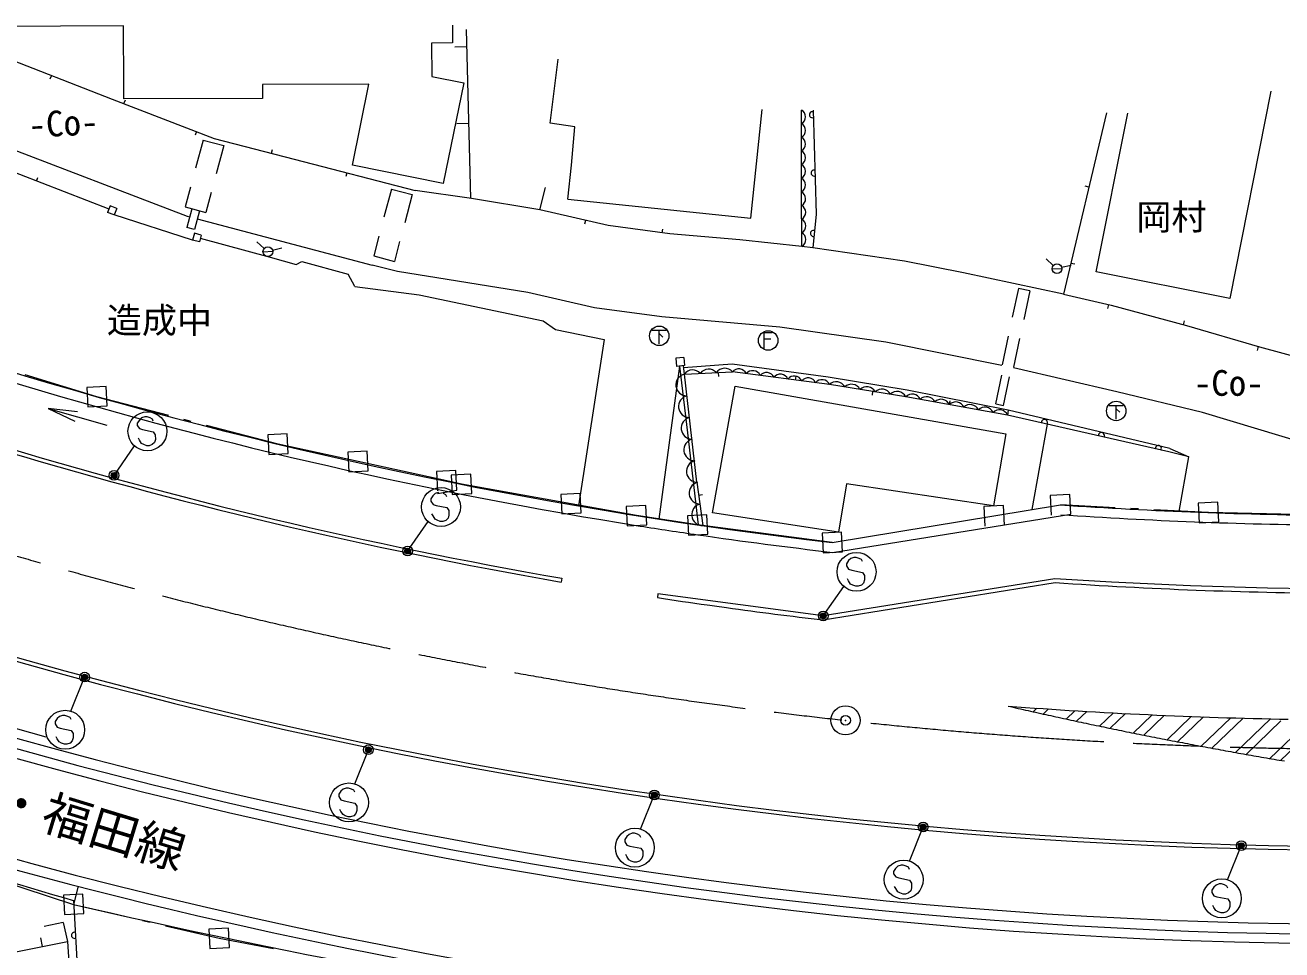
# Model space of a CAD drawing. Units: millimetres, scale not verified. Extents: x 40000 to 680000, y 20000 to 380000.
# Drawn here: x 207723 to 272276, y 248878 to 296378 of the extents above; entities that cross this region are included whole.
import ezdxf
from ezdxf.enums import TextEntityAlignment as Align

# ---------------------------------------------------------------- set-up
doc = ezdxf.new("R2010")
doc.units = ezdxf.units.MM
doc.header["$LTSCALE"] = 1000
doc.header["$PDMODE"] = 32
doc.header["$PDSIZE"] = 500
doc.linetypes.add('CHAIN', pattern=[18.5, 12, -1.5, 3.5, -1.5])
for name, color, linetype, lineweight in [('M-BGD', 7, 'Continuous', 13), ('M-BMK', 2, 'CHAIN', 13), ('M-BMK-ROW', 30, 'Continuous', 13), ('M-BMK-SRVR', 3, 'Continuous', 13), ('M-STR-STRC', 7, 'Continuous', 13), ('M-STR-STRD', 7, 'Continuous', 13)]:
    doc.layers.add(name, color=color, linetype=linetype, lineweight=lineweight)
doc.layers.add('M-BGD-HTXT', color=7, linetype='Continuous')
doc.styles.add('ＭＳ ゴシック', font='')
doc.styles.get('ＭＳ ゴシック').set_extended_font_data('MS Gothic')

msp = doc.modelspace()

# ---------------------------------------------------------------- linework, layer by layer
at = {"layer": 'M-BGD'}
for p, q in [((212779, 296334), (206157, 296310)), ((212789, 293301), (212779, 296334)), ((229669, 296378), (229673, 295461)), ((230370, 296152), (230599, 287475)), ((205789, 295065), (212194, 292582)), ((229673, 295461), (228602, 295457)), ((228602, 295457), (228608, 293742)), ((230389, 295256), (229797, 295240)), ((234689, 291339), (235106, 294622)), ((209070, 293793), (208998, 293606)), ((228608, 293742), (230250, 293408)), ((212792, 292584), (212789, 293301)), ((225378, 293346), (219920, 293326)), ((219920, 293326), (219923, 292610)), ((224533, 289190), (225377, 293345)), ((230250, 293408), (229200, 288242)), ((212194, 292582), (217431, 290563)), ((219923, 292610), (212792, 292584)), ((212801, 292349), (212873, 292535)), ((271712, 292987), (269597, 282340)), ((244999, 286454), (245586, 292038)), ((247610, 287819), (247604, 292018)), ((248197, 292012), (248361, 286670)), ((263261, 291865), (261066, 282565)), ((262740, 283701), (264359, 291854)), ((204029, 291171), (216047, 286557)), ((230493, 291330), (229901, 291314)), ((235957, 291158), (234689, 291339)), ((235781, 289179), (235957, 291158)), ((216533, 290910), (216461, 290723)), ((217431, 290563), (221541, 289495)), ((216864, 290474), (216475, 289025)), ((216864, 290474), (217927, 290189)), ((217927, 290189), (217538, 288740)), ((220371, 289799), (220421, 289993)), ((212031, 286922), (204955, 289663)), ((221541, 289495), (227758, 287889)), ((208301, 288367), (208373, 288553)), ((224243, 288797), (224193, 288603)), ((229200, 288242), (224533, 289190)), ((235599, 287442), (235781, 289179)), ((216216, 288059), (215943, 287040)), ((226543, 287958), (226156, 286508)), ((226543, 287958), (227606, 287674)), ((234161, 286885), (234451, 288037)), ((262361, 288052), (262166, 288098)), ((217279, 287774), (217006, 286755)), ((227606, 287674), (227219, 286225)), ((230652, 287467), (227758, 287889)), ((234161, 286885), (230652, 287467)), ((235599, 287442), (244999, 286454)), ((247626, 285013), (247610, 287819)), ((212090, 287098), (211958, 286759)), ((212296, 286628), (211958, 286759)), ((212428, 286966), (212090, 287098)), ((212428, 286966), (212296, 286628)), ((216322, 285336), (212296, 286628)), ((215943, 287040), (217006, 286755)), ((216291, 286947), (216032, 285981)), ((216677, 286844), (216418, 285878)), ((237670, 286083), (234161, 286885)), ((248361, 286670), (248180, 284935)), ((216418, 285878), (216032, 285981)), ((216047, 286557), (216177, 286523)), ((216564, 286421), (225551, 284056)), ((236501, 286350), (236456, 286155)), ((240844, 285652), (237670, 286083)), ((216415, 285687), (216322, 285336)), ((216672, 285243), (216322, 285336)), ((216766, 285594), (216415, 285687)), ((216766, 285594), (216672, 285243)), ((216722, 285431), (220302, 284453)), ((225898, 285542), (225626, 284523)), ((240445, 285706), (240472, 285904)), ((244429, 285344), (240844, 285652)), ((247626, 285013), (244429, 285344)), ((220003, 284911), (219632, 285246)), ((219942, 284733), (220441, 284759)), ((220429, 284825), (220916, 284935)), ((226961, 285259), (226689, 284240)), ((248180, 284935), (247626, 285013)), ((252897, 284258), (248180, 284935)), ((220302, 284453), (221647, 284091)), ((221647, 284091), (221935, 284230)), ((221935, 284230), (224316, 283591)), ((226855, 283722), (225551, 284056)), ((225626, 284523), (226689, 284240)), ((255921, 283661), (252897, 284258)), ((260536, 284031), (260165, 284366)), ((260961, 283945), (261449, 284055)), ((261442, 284159), (261637, 284113)), ((224650, 282957), (224316, 283591)), ((233549, 282636), (226855, 283722)), ((261066, 282565), (255921, 283661)), ((260474, 283854), (260974, 283879)), ((269597, 282340), (262740, 283701)), ((224650, 282957), (227961, 282526)), ((258744, 282847), (258430, 281381)), ((259330, 282722), (258744, 282847)), ((227961, 282526), (234339, 281185)), ((236965, 281857), (233549, 282636)), ((259330, 282722), (259017, 281255)), ((261066, 282565), (263511, 281988)), ((240429, 281395), (236965, 281857)), ((263365, 282022), (263319, 281828)), ((263511, 281988), (267371, 280953)), ((234339, 281185), (234964, 280738)), ((246487, 280859), (240429, 281395)), ((251931, 280095), (246487, 280859)), ((267229, 280991), (267281, 281185)), ((267371, 280953), (271128, 279846)), ((234964, 280738), (237468, 280236)), ((237468, 280236), (236152, 271678)), ((239928, 280701), (240650, 280701)), ((240289, 280005), (240289, 280701)), ((240289, 280535), (240473, 280351)), ((245681, 279783), (245681, 280582)), ((245681, 280582), (246098, 280582)), ((245681, 280259), (246034, 280259)), ((258221, 280403), (257908, 278936)), ((258808, 280277), (258495, 278810)), ((257900, 278900), (251931, 280095)), ((271067, 279864), (271011, 279672)), ((271128, 279846), (274660, 278888)), ((241560, 279304), (241145, 279264)), ((241145, 279264), (241185, 278848)), ((241600, 278888), (241185, 278848)), ((241584, 278449), (241534, 278882)), ((244047, 278958), (241548, 278767)), ((241560, 279304), (241600, 278888)), ((248967, 278297), (244047, 278958)), ((241335, 278863), (240275, 271005)), ((241335, 278863), (241739, 275434)), ((241584, 278449), (244051, 278570)), ((241963, 275152), (241584, 278449)), ((243329, 278534), (243339, 278335)), ((249038, 277918), (244051, 278570)), ((247300, 278145), (247326, 278343)), ((253022, 277620), (248967, 278297)), ((257580, 276923), (257887, 278391)), ((257972, 276839), (258285, 278306)), ((263804, 277537), (258487, 278774)), ((243034, 271318), (244189, 277835)), ((244189, 277835), (258103, 275386)), ((252955, 277292), (249038, 277918)), ((258214, 276600), (253022, 277620)), ((251257, 277563), (251226, 277366)), ((258187, 276347), (252955, 277292)), ((255199, 276887), (255235, 277084)), ((268207, 276485), (263804, 277537)), ((208901, 276681), (211925, 275835)), ((257580, 276923), (257972, 276839)), ((258214, 276600), (258187, 276347)), ((266471, 274460), (258187, 276347)), ((266526, 274636), (258214, 276600)), ((263402, 276842), (264124, 276842)), ((263767, 276146), (263763, 276842)), ((263763, 276676), (263947, 276492)), ((276271, 274030), (268207, 276485)), ((241841, 276210), (241643, 276187)), ((260217, 275885), (259440, 271493)), ((241739, 275434), (242296, 270702)), ((242231, 272899), (241963, 275152)), ((258103, 275386), (257456, 271688)), ((267503, 274211), (266471, 274460)), ((266526, 274636), (267503, 274211)), ((267009, 271399), (267503, 274211)), ((242231, 272899), (242528, 270669)), ((249916, 272824), (249495, 270339)), ((257456, 271688), (249916, 272824)), ((242309, 272237), (242508, 272261)), ((249495, 270339), (243034, 271318)), ((249181, 269801), (260903, 271735)), ((249194, 269296), (261429, 271262)), ((235296, 267969), (235262, 267772)), ((260622, 267944), (248717, 266030)), ((263524, 267765), (260622, 267944)), ((248720, 265828), (260632, 267743)), ((267586, 267572), (263524, 267765)), ((271534, 267451), (267586, 267572)), ((275163, 267395), (271534, 267451)), ((240227, 267168), (240201, 266970)), ((248717, 266030), (240227, 267168)), ((205755, 260669), (208779, 259824)), ((210454, 252145), (210212, 251211)), ((210200, 251416), (211342, 231447)), ((209675, 250281), (208695, 250084)), ((209675, 250281), (209901, 249302)), ((192080, 245803), (209901, 249302)), ((208612, 249049), (208524, 249499)), ((209901, 249302), (210977, 231561))]:
    msp.add_line(p, q, dxfattribs=at)
msp.add_lwpolyline([(210413, 276518), (208901, 276681), (210278, 276036)], dxfattribs=at)
for centre, radius in [((220191, 284746), 250), ((260724, 283867), 250), ((240293, 280418), 500), ((245890, 280178), 500), ((263767, 276559), 500)]:
    msp.add_circle(centre, radius, dxfattribs=at)
for centre, radius, start, end in [((277014, 509188), 241000, 243.20848, 263.36831), ((247398, 291669), 406, 300.59368, 59.30743), ((248161, 291777), 156, 75.49079, 288.01119), ((247399, 290969), 406, 300.59368, 59.57321), ((247400, 290269), 406, 300.59368, 59.57321), ((247401, 289569), 406, 300.59368, 59.57321), ((277014, 509188), 241500, 245.56748, 261.01788), ((247402, 288869), 406, 300.59368, 59.57321), ((248252, 288779), 156, 75.49079, 288.01119), ((247403, 288169), 406, 300.59368, 59.57321), ((247406, 287462), 406, 300.83373, 59.81325), ((247410, 286762), 406, 300.83373, 59.81325), ((247414, 286062), 406, 300.83373, 59.81325), ((277014, 509188), 244800, 246.02844, 260.18809), ((247418, 285362), 406, 300.83373, 59.81325), ((248213, 285680), 156, 67.7825, 280.30291), ((277014, 509188), 245000, 246.02844, 260.18809), ((241714, 277901), 563, 103.37679, 270.45868), ((242011, 278146), 524, 40.98315, 144.64717), ((242833, 278186), 524, 40.98315, 144.64717), ((243656, 278227), 524, 40.98315, 144.64717), ((244378, 278303), 423, 24.34738, 140.75586), ((245091, 278209), 423, 24.34738, 140.75586), ((245803, 278116), 423, 24.34738, 140.75586), ((246516, 278023), 423, 24.34738, 140.75586), ((247228, 277930), 423, 24.34738, 140.75586), ((247941, 277837), 423, 24.34738, 140.75586), ((248653, 277744), 423, 24.34738, 140.75586), ((249384, 277566), 493, 27.40015, 134.43791), ((250167, 277440), 493, 27.40015, 134.43791), ((250950, 277315), 493, 27.40015, 134.43791), ((251734, 277190), 493, 27.40015, 134.43791), ((241849, 276789), 563, 103.37679, 270.45868), ((252517, 277065), 493, 27.40015, 134.43791), ((253282, 276968), 460, 24.22034, 135.31393), ((254030, 276833), 460, 24.22034, 135.31393), ((254777, 276698), 460, 24.22034, 135.31393), ((255525, 276563), 460, 24.22034, 135.31393), ((277020, 509185), 260000, 243.37608, 275.45503), ((277014, 509188), 255000, 245.88427, 274.07989), ((256272, 276428), 460, 24.22034, 135.31393), ((257020, 276293), 460, 24.22034, 135.31393), ((257767, 276158), 460, 24.22034, 135.31393), ((277014, 509188), 255200, 245.88427, 274.07989), ((241984, 275678), 563, 103.37679, 270.45868), ((260081, 275961), 156, 330.90708, 183.42748), ((242119, 274566), 563, 103.37679, 270.45868), ((263006, 275295), 156, 330.90708, 183.42748), ((277014, 509188), 259000, 244.76083, 274.07989), ((265931, 274628), 156, 330.90708, 183.42748), ((242254, 273455), 563, 103.37679, 270.45868), ((242389, 272343), 563, 103.37679, 270.45868), ((277020, 509185), 265000, 243.37608, 275.45503), ((277014, 509188), 259520, 245.86692, 274.07989), ((242524, 271232), 563, 103.37679, 270.45868), ((277014, 509188), 238000, 266.11851, 269.55625), ((277014, 509188), 238500, 266.13246, 269.43451), ((277014, 509188), 241500, 261.01788, 261.72963), ((277014, 509188), 241500, 261.72963, 263.38499), ((277020, 509185), 265520, 244.77049, 263.15252), ((277014, 509188), 242000, 266.11851, 269.55625), ((277014, 509188), 245000, 261.35812, 261.96349), ((277014, 509188), 245000, 261.96349, 262.19735), ((277014, 509188), 245000, 262.19735, 263.36831), ((274501, 476052), 233658, 251.72858, 254.0419), ((290834, 598508), 356533, 256.93078, 262.17565), ((210259, 249624), 156, 77.01229, 289.5327)]:
    msp.add_arc(centre, radius, start, end, dxfattribs=at)
at = {"layer": 'M-BMK'}
msp.add_arc((277014, 509188), 250000, 242.8673, 274.07989, dxfattribs=at)
at = {"layer": 'M-BMK-ROW'}
for p, q in [((211409, 277290), (207732, 278408)), ((211883, 277815), (210884, 277763)), ((210884, 277763), (210936, 276765)), ((211935, 276816), (211883, 277815)), ((215096, 276326), (211409, 277290)), ((210936, 276765), (211935, 276816)), ((216257, 276022), (215870, 276123)), ((220717, 274856), (217031, 275820)), ((221190, 275381), (220192, 275329)), ((220192, 275329), (220243, 274330)), ((221242, 274382), (221190, 275381)), ((220243, 274330), (221242, 274382)), ((224825, 273963), (220717, 274856)), ((225298, 274488), (224300, 274436)), ((224300, 274436), (224351, 273438)), ((225350, 273489), (225298, 274488)), ((229379, 272973), (224825, 273963)), ((224351, 273438), (225350, 273489)), ((229852, 273498), (228854, 273447)), ((228854, 273447), (228905, 272448)), ((230613, 273316), (229615, 273264)), ((229615, 273264), (229666, 272265)), ((229904, 272499), (229852, 273498)), ((230665, 272317), (230613, 273316)), ((228905, 272316), (229904, 272499)), ((230140, 272791), (229379, 272973)), ((235764, 271793), (230140, 272791)), ((229666, 272265), (230665, 272317)), ((236237, 272318), (235238, 272266)), ((235238, 272266), (235290, 271268)), ((239124, 271186), (235764, 271793)), ((236289, 271319), (236237, 272318)), ((261377, 272260), (260378, 272209)), ((260378, 272209), (260430, 271210)), ((261429, 271262), (261377, 272260)), ((268983, 271867), (267984, 271815)), ((267984, 271815), (268036, 270816)), ((269034, 270868), (268983, 271867)), ((235290, 271268), (236289, 271319)), ((239598, 271711), (238599, 271659)), ((238599, 271659), (238651, 270660)), ((242265, 270707), (239124, 271186)), ((239650, 270712), (239598, 271711)), ((242738, 271232), (241740, 271180)), ((241740, 271180), (241791, 270182)), ((242790, 270233), (242738, 271232)), ((257972, 271699), (256974, 271647)), ((256974, 271647), (257025, 270649)), ((258024, 270700), (257972, 271699)), ((263708, 271590), (260903, 271735)), ((264906, 271528), (264507, 271549)), ((268509, 271342), (265705, 271487)), ((275172, 271197), (268509, 271342)), ((238651, 270660), (239650, 270712)), ((249182, 269801), (242265, 270707)), ((268036, 270816), (269034, 270868)), ((241791, 270182), (242790, 270233)), ((249655, 270327), (248657, 270275)), ((248657, 270275), (248708, 269276)), ((249707, 269328), (249655, 270327)), ((248708, 269276), (249707, 269328)), ((204540, 253054), (210212, 251211)), ((210686, 251736), (209687, 251684)), ((209687, 251684), (209739, 250686)), ((210212, 251211), (212977, 250569)), ((210737, 250737), (210686, 251736)), ((209739, 250686), (210737, 250737)), ((213757, 250388), (214146, 250297)), ((214925, 250117), (217691, 249475)), ((218164, 250000), (217165, 249948)), ((217165, 249948), (217217, 248950)), ((218216, 249001), (218164, 250000)), ((217691, 249475), (220481, 248952)), ((217217, 248950), (218216, 249001))]:
    msp.add_line(p, q, dxfattribs=at)
at = {"layer": 'M-BMK-SRVR'}
msp.add_circle((249864, 260667), 750, dxfattribs=at)
msp.add_point((249864, 260667), dxfattribs=at)
at = {"layer": 'M-STR-STRC'}
for p, q in [((213591, 276089), (213483, 275934)), ((213483, 275934), (213483, 275819)), ((213483, 275819), (213593, 275651)), ((213708, 276200), (213591, 276089)), ((213593, 275651), (213753, 275599)), ((213868, 276256), (213708, 276200)), ((213985, 276256), (213868, 276256)), ((214138, 276204), (213985, 276256)), ((214257, 276146), (214138, 276204)), ((214306, 276040), (214257, 276146)), ((213593, 275053), (213539, 275156)), ((213701, 274888), (213593, 275053)), ((213753, 275599), (214306, 275487)), ((214306, 275487), (214410, 275327)), ((214412, 275097), (214362, 274940)), ((214410, 275327), (214412, 275097)), ((212291, 273250), (213348, 274761)), ((213814, 274830), (213701, 274888)), ((213969, 274776), (213814, 274830)), ((214090, 274776), (213969, 274776)), ((214252, 274828), (214090, 274776)), ((214362, 274940), (214252, 274828)), ((228673, 272202), (228565, 272047)), ((228565, 272047), (228565, 271932)), ((228565, 271932), (228675, 271763)), ((228790, 272312), (228673, 272202)), ((228949, 272368), (228790, 272312)), ((229338, 272258), (229219, 272316)), ((229388, 272152), (229338, 272258)), ((228675, 271165), (228621, 271268)), ((228675, 271763), (228834, 271711)), ((228783, 271001), (228675, 271165)), ((228834, 271711), (229388, 271599)), ((229388, 271599), (229491, 271439)), ((229493, 271210), (229444, 271052)), ((229491, 271439), (229493, 271210)), ((227372, 269362), (228430, 270874)), ((228895, 270942), (228783, 271001)), ((229050, 270888), (228895, 270942)), ((229172, 270888), (229050, 270888)), ((229334, 270940), (229172, 270888)), ((229444, 271052), (229334, 270940)), ((250017, 268870), (249909, 268714)), ((249909, 268714), (249909, 268600)), ((249909, 268600), (250020, 268431)), ((250134, 268980), (250017, 268870)), ((250294, 269036), (250134, 268980)), ((250411, 269036), (250294, 269036)), ((250564, 268984), (250411, 269036)), ((250683, 268926), (250564, 268984)), ((250733, 268820), (250683, 268926)), ((250020, 267833), (249966, 267936)), ((250020, 268431), (250179, 268379)), ((250179, 268379), (250733, 268267)), ((250733, 268267), (250836, 268107)), ((250836, 268107), (250838, 267878)), ((248717, 266030), (249774, 267541)), ((250127, 267669), (250020, 267833)), ((250240, 267610), (250127, 267669)), ((250395, 267556), (250240, 267610)), ((250517, 267556), (250395, 267556)), ((250679, 267608), (250517, 267556)), ((250789, 267720), (250679, 267608)), ((250838, 267878), (250789, 267720)), ((210077, 261138), (210780, 262887)), ((209484, 260867), (209367, 260757)), ((209643, 260923), (209484, 260867)), ((209760, 260923), (209643, 260923)), ((209913, 260871), (209760, 260923)), ((210032, 260813), (209913, 260871)), ((210082, 260707), (210032, 260813)), ((209367, 260757), (209259, 260601)), ((209259, 260601), (209259, 260487)), ((209259, 260487), (209369, 260318)), ((209369, 260318), (209529, 260266)), ((209529, 260266), (210082, 260154)), ((210082, 260154), (210185, 259994)), ((209369, 259720), (209315, 259823)), ((209477, 259556), (209369, 259720)), ((209589, 259497), (209477, 259556)), ((210138, 259607), (210028, 259495)), ((210188, 259765), (210138, 259607)), ((210185, 259994), (210188, 259765)), ((209745, 259443), (209589, 259497)), ((209866, 259443), (209745, 259443)), ((210028, 259495), (209866, 259443)), ((224654, 257405), (225357, 259155)), ((223943, 257024), (223835, 256869)), ((224060, 257134), (223943, 257024)), ((224220, 257190), (224060, 257134)), ((224337, 257190), (224220, 257190)), ((224490, 257138), (224337, 257190)), ((224609, 257080), (224490, 257138)), ((224658, 256974), (224609, 257080)), ((223835, 256869), (223835, 256754)), ((223835, 256754), (223946, 256585)), ((223946, 256585), (224105, 256533)), ((224105, 256533), (224658, 256421)), ((224658, 256421), (224762, 256261)), ((239339, 255083), (240042, 256832)), ((223946, 255987), (223892, 256090)), ((224053, 255823), (223946, 255987)), ((224166, 255764), (224053, 255823)), ((224321, 255710), (224166, 255764)), ((224443, 255710), (224321, 255710)), ((224605, 255762), (224443, 255710)), ((224715, 255874), (224605, 255762)), ((224764, 256032), (224715, 255874)), ((224762, 256261), (224764, 256032)), ((253149, 253442), (253852, 255191)), ((238628, 254701), (238520, 254546)), ((238520, 254546), (238520, 254432)), ((238520, 254432), (238630, 254263)), ((238745, 254812), (238628, 254701)), ((238905, 254868), (238745, 254812)), ((239022, 254868), (238905, 254868)), ((239175, 254816), (239022, 254868)), ((239294, 254758), (239175, 254816)), ((239343, 254652), (239294, 254758)), ((238630, 253665), (238576, 253768)), ((238630, 254263), (238790, 254211)), ((238790, 254211), (239343, 254099)), ((239343, 254099), (239447, 253939)), ((239449, 253710), (239400, 253552)), ((239447, 253939), (239449, 253710)), ((269489, 252478), (270192, 254227)), ((238738, 253500), (238630, 253665)), ((238851, 253442), (238738, 253500)), ((239006, 253388), (238851, 253442)), ((239127, 253388), (239006, 253388)), ((239289, 253440), (239127, 253388)), ((239400, 253552), (239289, 253440)), ((252438, 253061), (252330, 252906)), ((252555, 253171), (252438, 253061)), ((252715, 253227), (252555, 253171)), ((252832, 253227), (252715, 253227)), ((252985, 253175), (252832, 253227)), ((253104, 253117), (252985, 253175)), ((253153, 253011), (253104, 253117)), ((252330, 252906), (252330, 252791)), ((252330, 252791), (252441, 252622)), ((252441, 252622), (252600, 252570)), ((252600, 252570), (253153, 252458)), ((253153, 252458), (253257, 252298)), ((252441, 252024), (252387, 252127)), ((252548, 251860), (252441, 252024)), ((252661, 251801), (252548, 251860)), ((252816, 251747), (252661, 251801)), ((253100, 251799), (252938, 251747)), ((253210, 251911), (253100, 251799)), ((253259, 252069), (253210, 251911)), ((253257, 252298), (253259, 252069)), ((268779, 252097), (268671, 251942)), ((268671, 251942), (268671, 251827)), ((268671, 251827), (268781, 251658)), ((268896, 252207), (268779, 252097)), ((269055, 252263), (268896, 252207)), ((269172, 252263), (269055, 252263)), ((269325, 252211), (269172, 252263)), ((269444, 252153), (269325, 252211)), ((269494, 252047), (269444, 252153)), ((252938, 251747), (252816, 251747)), ((268781, 251060), (268727, 251163)), ((268781, 251658), (268941, 251606)), ((268941, 251606), (269494, 251494)), ((269494, 251494), (269597, 251334)), ((269597, 251334), (269600, 251105)), ((268889, 250896), (268781, 251060)), ((269001, 250837), (268889, 250896)), ((269157, 250783), (269001, 250837)), ((269278, 250783), (269157, 250783)), ((269440, 250835), (269278, 250783)), ((269550, 250947), (269440, 250835)), ((269600, 251105), (269550, 250947))]:
    msp.add_line(p, q, dxfattribs=at)
for centre, radius in [((214004, 275516), 1000), ((212291, 273250), 150), ((212291, 273250), 120), ((212291, 273250), 90), ((212291, 273250), 60), ((212291, 273250), 30), ((212291, 273250), 20), ((229085, 271629), 1000), ((227372, 269362), 150), ((227372, 269362), 120), ((227372, 269362), 90), ((227372, 269362), 60), ((227372, 269362), 30), ((227372, 269362), 20), ((250430, 268296), 1000), ((248717, 266030), 150), ((248717, 266030), 120), ((248717, 266030), 90), ((248717, 266030), 60), ((248717, 266030), 30), ((248717, 266030), 20), ((210780, 262887), 150), ((210780, 262887), 120), ((210780, 262887), 90), ((210780, 262887), 60), ((210780, 262887), 30), ((210780, 262887), 20), ((209779, 260183), 1000), ((225357, 259155), 150), ((225357, 259155), 120), ((225357, 259155), 90), ((225357, 259155), 60), ((225357, 259155), 30), ((225357, 259155), 20), ((224356, 256451), 1000), ((240042, 256832), 150), ((240042, 256832), 120), ((240042, 256832), 90), ((240042, 256832), 60), ((240042, 256832), 30), ((240042, 256832), 20), ((239041, 254128), 1000), ((253852, 255191), 150), ((253852, 255191), 120), ((253852, 255191), 90), ((253852, 255191), 60), ((253852, 255191), 30), ((253852, 255191), 20), ((270192, 254227), 150), ((270192, 254227), 120), ((270192, 254227), 90), ((270192, 254227), 60), ((270192, 254227), 30), ((270192, 254227), 20), ((252851, 252487), 1000), ((269192, 251524), 1000)]:
    msp.add_circle(centre, radius, dxfattribs=at)
for p in [(212291, 273250), (227372, 269362), (248717, 266030), (210780, 262887), (225357, 259155), (240042, 256832), (253852, 255191), (270192, 254227)]:
    msp.add_point(p, dxfattribs=at)
at = {"layer": 'M-STR-STRD'}
for p, q in [((259686, 261293), (259494, 261110)), ((260293, 261252), (260022, 260992)), ((261647, 261164), (261199, 260735)), ((262259, 261127), (261730, 260620)), ((263624, 261049), (262914, 260370)), ((264240, 261017), (263449, 260259)), ((265616, 260950), (264640, 260016)), ((266237, 260922), (265178, 259908)), ((267624, 260866), (266378, 259672)), ((268251, 260843), (266919, 259568)), ((269649, 260798), (268127, 259339)), ((270280, 260780), (268672, 259238)), ((271690, 260745), (269887, 259018)), ((272231, 260640), (270435, 258920)), ((273595, 260562), (271658, 258707)), ((274151, 260471), (272211, 258613))]:
    msp.add_line(p, q, dxfattribs=at)
msp.add_lwpolyline([(258209, 261401), (258338, 261371), (258467, 261342), (258596, 261312), (258725, 261283), (258854, 261254), (258983, 261225), (259112, 261196), (259241, 261166), (259370, 261137), (259500, 261108), (259629, 261080), (259758, 261051), (259887, 261022), (260017, 260993), (260146, 260965), (260275, 260936), (260405, 260908), (260534, 260879), (260663, 260851), (260793, 260823), (260922, 260795), (261052, 260766), (261181, 260738), (261311, 260710), (261440, 260682), (261570, 260655), (261699, 260627), (261829, 260599), (261959, 260571), (262088, 260544), (262218, 260516), (262348, 260489), (262477, 260461), (262607, 260434), (262737, 260407), (262867, 260380), (262997, 260353), (263127, 260326), (263256, 260299), (263386, 260272), (263516, 260245), (263646, 260218), (263776, 260191), (263906, 260165), (264036, 260138), (264166, 260112), (264296, 260085), (264427, 260059), (264557, 260033), (264687, 260006), (264817, 259980), (264947, 259954), (265077, 259928), (265208, 259902), (265338, 259876), (265468, 259850), (265599, 259825), (265729, 259799), (265859, 259773), (265990, 259748), (266120, 259722), (266251, 259697), (266381, 259671), (266512, 259646), (266642, 259621), (266773, 259596), (266903, 259571), (267034, 259546), (267164, 259521), (267295, 259496), (267426, 259471), (267556, 259446), (267687, 259422), (267818, 259397), (267949, 259373), (268079, 259348), (268210, 259324), (268341, 259299), (268472, 259275), (268603, 259251), (268734, 259227), (268865, 259203), (268996, 259179), (269126, 259155), (269257, 259131), (269388, 259107), (269520, 259084), (269651, 259060), (269782, 259036), (269913, 259013), (270044, 258989), (270175, 258966), (270306, 258943), (270437, 258920), (270569, 258896), (270700, 258873), (270831, 258850), (270962, 258827), (271094, 258804), (271225, 258782), (271356, 258759), (271488, 258736), (271619, 258714), (271751, 258691), (271882, 258669), (272013, 258646), (272145, 258624), (272276, 258602), (272408, 258579)], dxfattribs=at)
msp.add_arc((276996, 509189), 248500, 265.66564, 268.98727, dxfattribs=at)

# ---------------------------------------------------------------- texts
at = {"layer": 'M-BGD', "style": 'ＭＳ ゴシック'}
msp.add_text('-Co-', height=1320, rotation=2.956, dxfattribs=at).set_placement((209692, 291344), align=Align.MIDDLE_CENTER)
for s, p in [('岡村', (266601, 286527)), ('造成中', (214618, 281218)), ('-Co-', (269548, 277998))]:
    msp.add_text(s, height=1320, dxfattribs=at).set_placement(p, align=Align.MIDDLE_CENTER)
at = {"layer": 'M-BGD-HTXT', "style": 'ＭＳ ゴシック'}
msp.add_text('市道長谷・福田線', height=1833, rotation=343.072, dxfattribs=at).set_placement((206321, 256742), align=Align.MIDDLE_CENTER)

doc.saveas('drawing.dxf')
